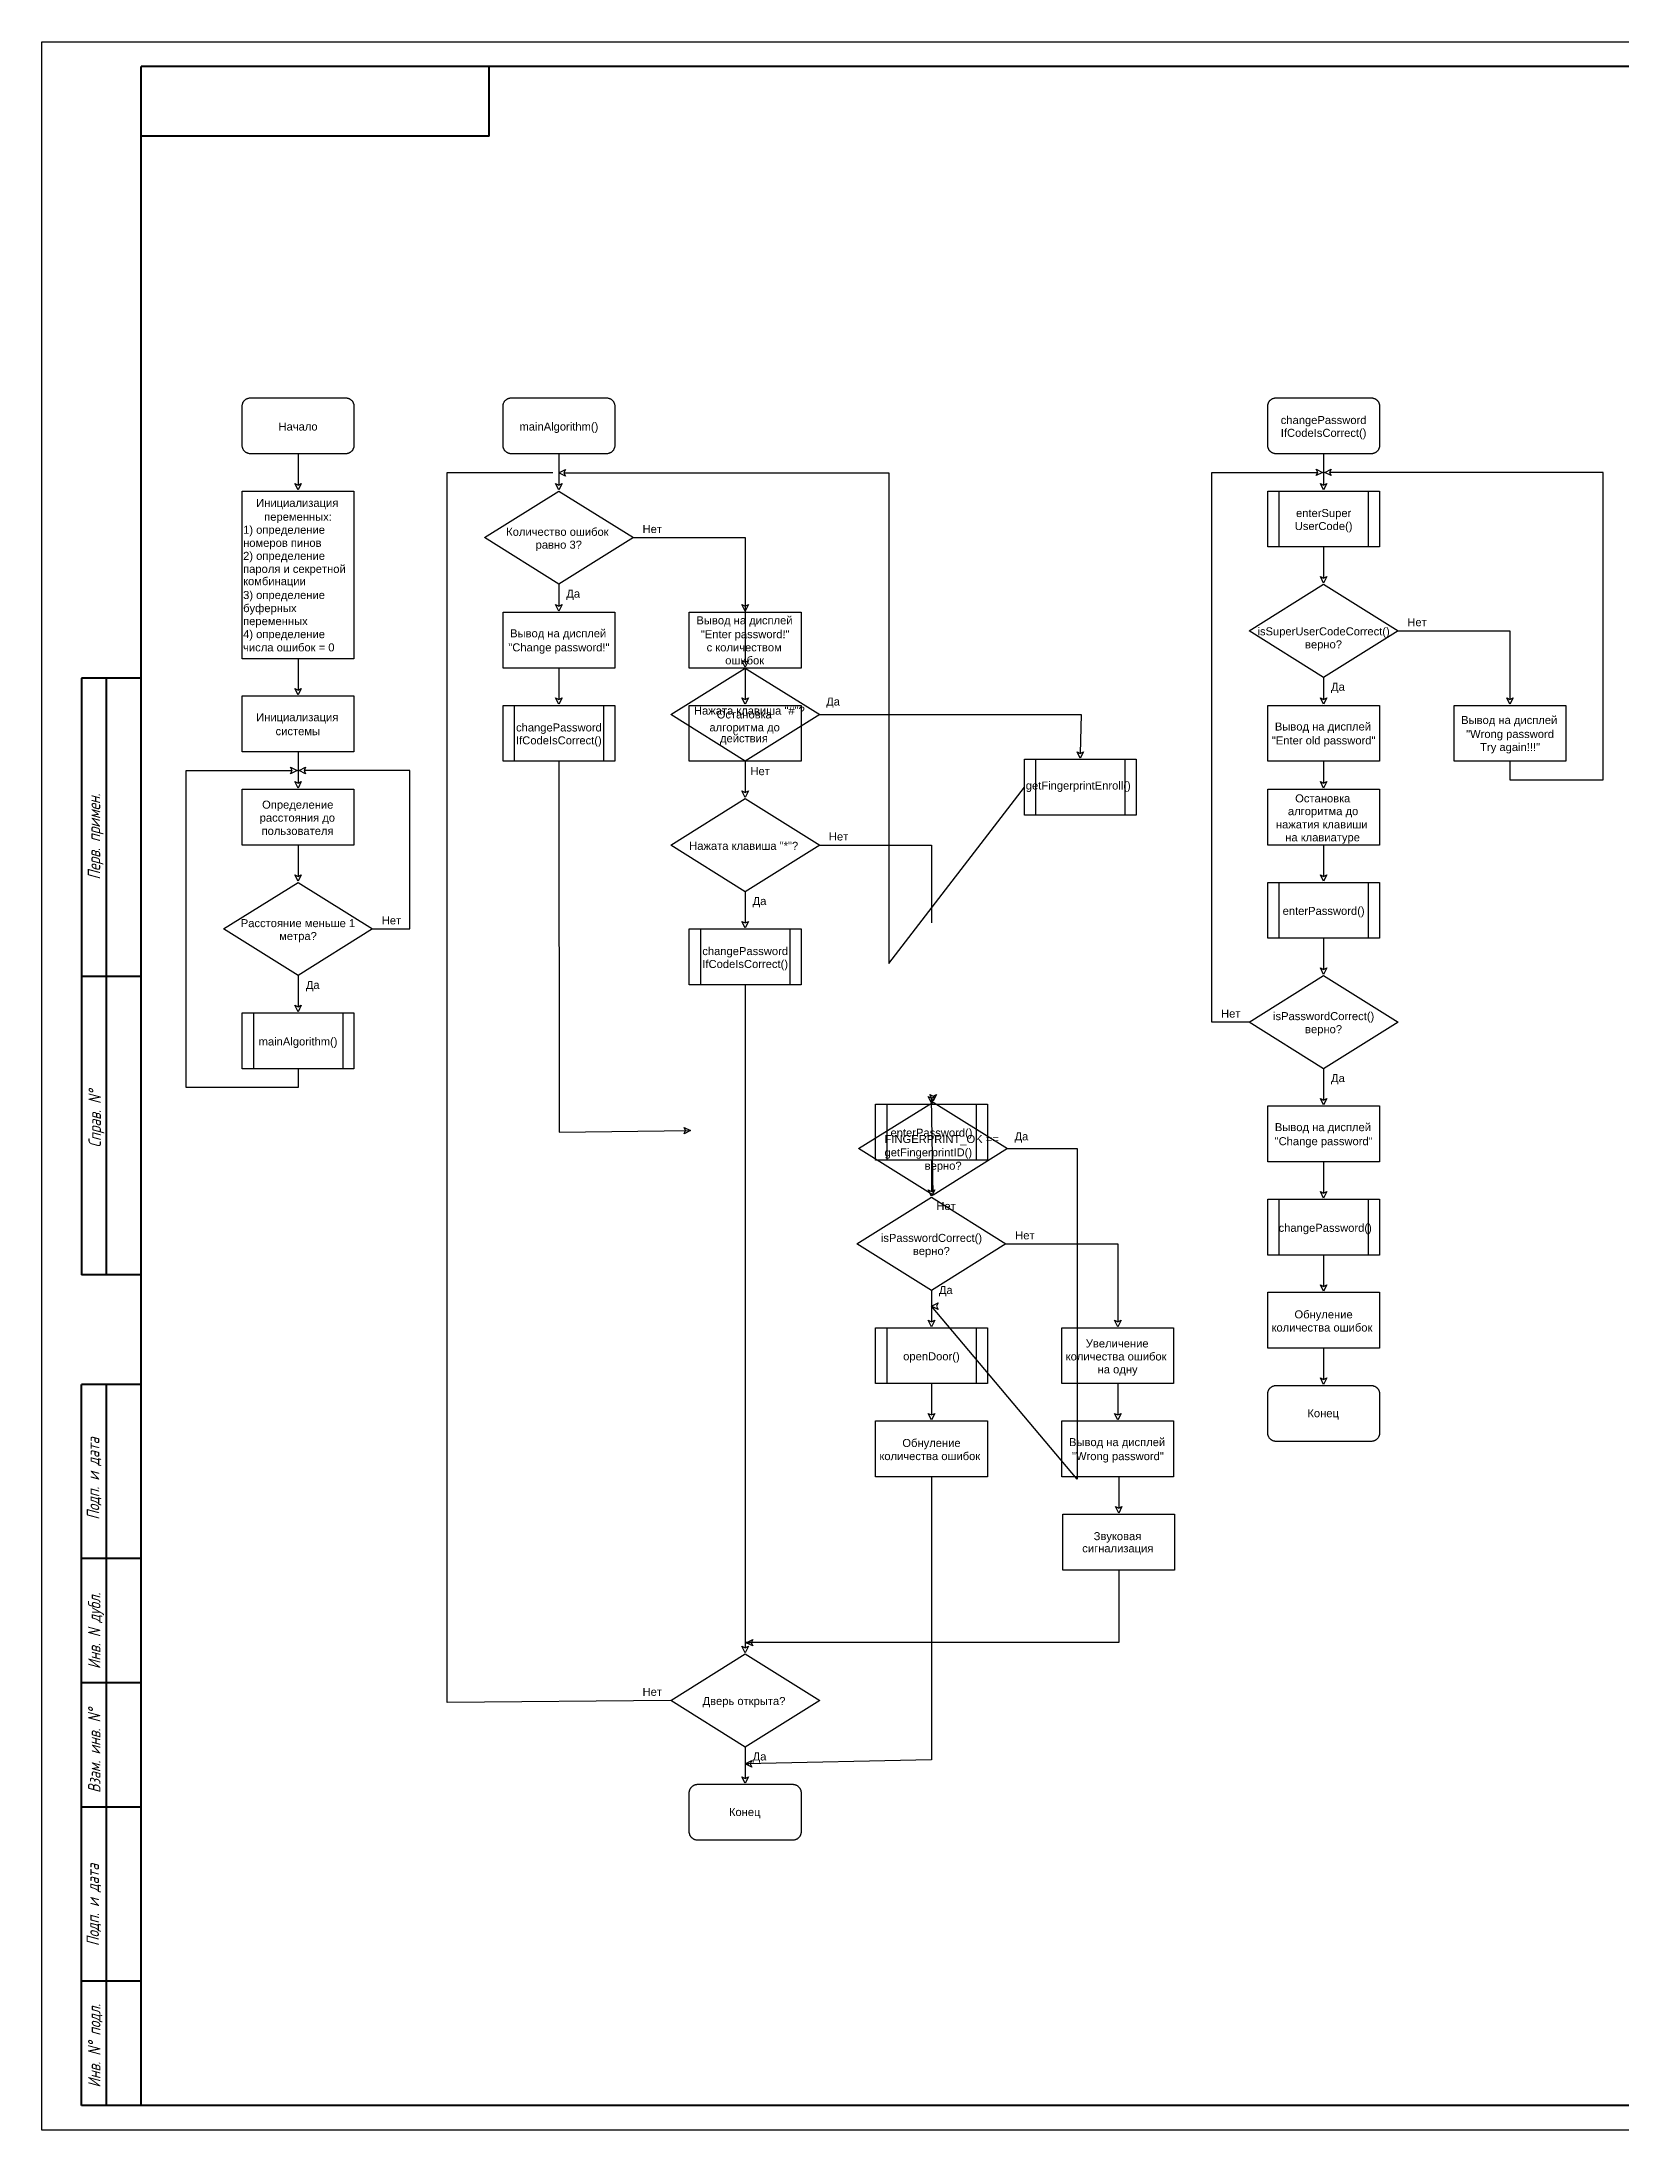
# Model space of a CAD drawing. Header units: millimetres. Extents: x 298 to 1740, y 2 to 447.
# Drawn here: x 1142.8 to 1460.5, y 27.4 to 447.4 of the extents above; entities that cross this region are included whole.
import ezdxf

# ---------------------------------------------------------------- set-up
doc = ezdxf.new("R2010")
doc.units = ezdxf.units.MM
doc.layers.add('PDF _Геометрия', color=7, linetype='Continuous')
doc.layers.add('PDF _Текст', color=7, linetype='Continuous')
doc.layers.add('Основная', color=7, linetype='Continuous', lineweight=40)
doc.layers.add('текст', color=7, linetype='Continuous', lineweight=30)
doc.styles.add('PDF Arial', font='arial.ttf')
doc.styles.add('стиль рамки', font='romans.shx', dxfattribs={"width": 0.75, "oblique": 15, "height": 3.5})

msp = doc.modelspace()

# ---------------------------------------------------------------- linework, layer by layer
for p, q in [((1247.83, 360.72), (1313.24, 360.72)), ((1313.24, 360.72), (1313.24, 262.09)), ((1313.24, 262.09), (1340.48, 297.51, -1063.76)), ((1322.12, 215.47), (1321.79, 234.97, -1063.76)), ((1337.11, 224.83), (1351.12, 224.83)), ((1351.12, 224.83), (1351.12, 158.35)), ((1351.12, 158.35), (1321.79, 193.15, -1063.76))]:
    msp.add_line(p, q)
msp.add_lwpolyline([(1739.81, 27.43), (1142.81, 27.43), (1142.81, 447.43), (1739.81, 447.43)], close=True)
at = {"layer": 'PDF _Геометрия', "lineweight": 30}
for points in [[(1183.33, 365.47, -0.024568), (1183.26, 365.61, -0.024567), (1183.21, 365.77, -0.024569), (1183.17, 365.93, -0.024561), (1183.14, 366.09, -0.024565), (1183.14, 366.26), (1183.14, 374.13, -0.024564), (1183.14, 374.3, -0.024561), (1183.17, 374.46, -0.024564), (1183.21, 374.62, -0.024567), (1183.26, 374.78, -0.024566), (1183.33, 374.93, -0.024557), (1183.42, 375.07, -0.024557), (1183.52, 375.2, -0.024556), (1183.63, 375.32, -0.024561), (1183.75, 375.43, -0.024561), (1183.88, 375.53, -0.024558), (1184.03, 375.62, -0.024563), (1184.18, 375.69, -0.02456), (1184.33, 375.74, -0.024561), (1184.49, 375.78, -0.024563), (1184.66, 375.81, -0.024563), (1184.82, 375.82), (1203.93, 375.82, -0.024563), (1204.1, 375.81, -0.024562), (1204.26, 375.78, -0.024564), (1204.42, 375.74, -0.024565), (1204.58, 375.69, -0.02456), (1204.73, 375.62, -0.024567), (1204.87, 375.53, -0.024568), (1205, 375.43, -0.024563), (1205.13, 375.32, -0.024566), (1205.24, 375.2, -0.024576), (1205.34, 375.07, -0.024575), (1205.42, 374.93, -0.024568), (1205.49, 374.78, -0.024563), (1205.55, 374.62, -0.024551), (1205.59, 374.46, -0.02456), (1205.61, 374.3, -0.024583), (1205.62, 374.13), (1205.62, 366.26, -0.024584), (1205.61, 366.09, -0.024561), (1205.59, 365.93, -0.024551), (1205.55, 365.77, -0.024564), (1205.49, 365.61, -0.02457), (1205.42, 365.47, -0.024565), (1205.34, 365.32, -0.024585), (1205.24, 365.19, -0.024568), (1205.13, 365.07, -0.024566), (1205, 364.96, -0.024571), (1204.87, 364.86, -0.024576), (1204.73, 364.77, -0.024563), (1204.58, 364.7, -0.024573), (1204.42, 364.65, -0.024566), (1204.26, 364.61, -0.024563), (1204.1, 364.58, -0.02456), (1203.93, 364.57), (1184.82, 364.57, -0.02456), (1184.66, 364.58, -0.02456), (1184.49, 364.61, -0.024562), (1184.33, 364.65, -0.024564), (1184.18, 364.7, -0.024566), (1184.03, 364.77, -0.024559), (1183.88, 364.86, -0.024562), (1183.75, 364.96, -0.024564), (1183.63, 365.07, -0.024564), (1183.52, 365.19, -0.02456), (1183.42, 365.32, -0.024565)], [(1235.8, 365.47, -0.02457), (1235.73, 365.61, -0.024531), (1235.67, 365.77, -0.024553), (1235.63, 365.93, -0.024574), (1235.61, 366.09, -0.024571), (1235.6, 366.26), (1235.6, 374.13, -0.024545), (1235.61, 374.3, -0.024548), (1235.63, 374.46, -0.024553), (1235.67, 374.62, -0.024529), (1235.73, 374.78, -0.024568), (1235.8, 374.93, -0.024561), (1235.88, 375.07, -0.024534), (1235.98, 375.2, -0.024538), (1236.09, 375.32, -0.024573), (1236.22, 375.43, -0.024553), (1236.35, 375.53, -0.024573), (1236.49, 375.62, -0.024549), (1236.64, 375.69, -0.024558), (1236.8, 375.74, -0.024562), (1236.96, 375.78, -0.024562), (1237.12, 375.81, -0.024562), (1237.29, 375.82), (1256.4, 375.82, -0.024564), (1256.56, 375.81, -0.024562), (1256.73, 375.78, -0.024573), (1256.89, 375.74, -0.024573), (1257.04, 375.69, -0.024574), (1257.19, 375.62, -0.024588), (1257.34, 375.53, -0.024584), (1257.47, 375.43, -0.024562), (1257.59, 375.32, -0.024574), (1257.7, 375.2, -0.024592), (1257.8, 375.07, -0.024592), (1257.89, 374.93, -0.024602), (1257.96, 374.78, -0.024554), (1258.01, 374.62, -0.024597), (1258.05, 374.46, -0.024573), (1258.08, 374.3, -0.024592), (1258.09, 374.13), (1258.09, 366.26, -0.024592), (1258.08, 366.09, -0.024553), (1258.05, 365.93, -0.024597), (1258.01, 365.77, -0.024576), (1257.96, 365.61, -0.024604), (1257.89, 365.47, -0.024592), (1257.8, 365.32, -0.024591), (1257.7, 365.19, -0.024577), (1257.59, 365.07, -0.024538), (1257.47, 364.96, -0.024561), (1257.34, 364.86, -0.024591), (1257.19, 364.77, -0.024567), (1257.04, 364.7, -0.024577), (1256.89, 364.65, -0.024571), (1256.73, 364.61, -0.024557), (1256.56, 364.58, -0.024559), (1256.4, 364.57), (1237.29, 364.57, -0.024558), (1237.12, 364.58, -0.024563), (1236.96, 364.61, -0.024559), (1236.8, 364.65, -0.024562), (1236.64, 364.7, -0.024551), (1236.49, 364.77, -0.024558), (1236.35, 364.86, -0.02457), (1236.22, 364.96, -0.024593), (1236.09, 365.07, -0.02456), (1235.98, 365.19, -0.024533), (1235.88, 365.32, -0.024543)], [(1389.64, 365.47, -0.02445), (1389.56, 365.61, -0.024537), (1389.51, 365.77, -0.024576), (1389.47, 365.93, -0.024407), (1389.44, 366.09, -0.024486), (1389.44, 366.26), (1389.44, 374.13, -0.024486), (1389.44, 374.3, -0.024406), (1389.47, 374.46, -0.024576), (1389.51, 374.62, -0.024536), (1389.56, 374.78, -0.024448), (1389.64, 374.93, -0.024538), (1389.72, 375.07, -0.024691), (1389.82, 375.2, -0.024527), (1389.93, 375.32, -0.024617), (1390.05, 375.43, -0.024564), (1390.19, 375.53, -0.024619), (1390.33, 375.62, -0.024513), (1390.48, 375.69, -0.02457), (1390.63, 375.74, -0.024528), (1390.79, 375.78, -0.024548), (1390.96, 375.81, -0.024565), (1391.12, 375.82), (1410.24, 375.82, -0.024565), (1410.4, 375.81, -0.024586), (1410.56, 375.78, -0.024576), (1410.72, 375.74, -0.024605), (1410.88, 375.69, -0.024638), (1411.03, 375.62, -0.02463), (1411.17, 375.53, -0.024558), (1411.31, 375.43, -0.02462), (1411.43, 375.32, -0.024608), (1411.54, 375.2, -0.024626), (1411.64, 375.07, -0.024735), (1411.72, 374.93, -0.024545), (1411.79, 374.78, -0.024634), (1411.85, 374.62, -0.024576), (1411.89, 374.46, -0.02453), (1411.91, 374.3, -0.024719), (1411.92, 374.13), (1411.92, 366.26, -0.024719), (1411.91, 366.09, -0.024531), (1411.89, 365.93, -0.024576), (1411.85, 365.77, -0.024636), (1411.79, 365.61, -0.024547), (1411.72, 365.47, -0.024736), (1411.64, 365.32, -0.024625), (1411.54, 365.19, -0.02461), (1411.43, 365.07, -0.024623), (1411.31, 364.96, -0.024561), (1411.17, 364.86, -0.024633), (1411.03, 364.77, -0.02464), (1410.88, 364.7, -0.024608), (1410.72, 364.65, -0.024574), (1410.56, 364.61, -0.024584), (1410.4, 364.58, -0.024561), (1410.24, 364.57), (1391.12, 364.57, -0.024561), (1390.96, 364.58, -0.024546), (1390.79, 364.61, -0.024526), (1390.63, 364.65, -0.024574), (1390.48, 364.7, -0.024516), (1390.33, 364.77, -0.024617), (1390.19, 364.86, -0.024565), (1390.05, 364.96, -0.02462), (1389.93, 365.07, -0.024529), (1389.82, 365.19, -0.024624), (1389.72, 365.32, -0.02463)], [(1389.64, 166.85, -0.024477), (1389.56, 167, -0.024574), (1389.51, 167.15, -0.024589), (1389.47, 167.31, -0.024413), (1389.44, 167.48, -0.024487), (1389.44, 167.64), (1389.44, 175.51, -0.024485), (1389.44, 175.68, -0.024394), (1389.47, 175.84, -0.024566), (1389.51, 176, -0.024504), (1389.56, 176.16, -0.024398), (1389.64, 176.31, -0.024537), (1389.72, 176.45, -0.024601), (1389.82, 176.58, -0.024515), (1389.93, 176.7, -0.024581), (1390.05, 176.81, -0.024456), (1390.19, 176.91, -0.024521), (1390.33, 177, -0.024492), (1390.48, 177.07, -0.024543), (1390.63, 177.12, -0.024541), (1390.79, 177.17, -0.024391), (1390.96, 177.19, -0.024487), (1391.12, 177.2), (1410.24, 177.2, -0.024487), (1410.4, 177.19, -0.024429), (1410.56, 177.17, -0.024589), (1410.72, 177.12, -0.024577), (1410.88, 177.07, -0.024617), (1411.03, 177, -0.024531), (1411.17, 176.91, -0.024538), (1411.31, 176.81, -0.024583), (1411.43, 176.7, -0.024664), (1411.54, 176.58, -0.024551), (1411.64, 176.45, -0.024733), (1411.72, 176.31, -0.024495), (1411.79, 176.16, -0.024602), (1411.85, 176, -0.024566), (1411.89, 175.84, -0.024519), (1411.91, 175.68, -0.024718), (1411.92, 175.51), (1411.92, 167.64, -0.02472), (1411.91, 167.48, -0.024538), (1411.89, 167.31, -0.024589), (1411.85, 167.15, -0.024673), (1411.79, 167, -0.024526), (1411.72, 166.85, -0.02475), (1411.64, 166.7, -0.024621), (1411.54, 166.57, -0.024596), (1411.43, 166.45, -0.024741), (1411.31, 166.34, -0.024621), (1411.17, 166.24, -0.02462), (1411.03, 166.15, -0.024717), (1410.88, 166.08, -0.024576), (1410.72, 166.03, -0.024589), (1410.56, 165.99, -0.024533), (1410.4, 165.96, -0.024593), (1410.24, 165.95), (1391.12, 165.95, -0.024593), (1390.96, 165.96, -0.024495), (1390.79, 165.99, -0.024541), (1390.63, 166.03, -0.024541), (1390.48, 166.08, -0.024687), (1390.33, 166.15, -0.024609), (1390.19, 166.24, -0.024712), (1390.05, 166.34, -0.024741), (1389.93, 166.45, -0.024515), (1389.82, 166.57, -0.024681), (1389.72, 166.7, -0.024643)]]:
    msp.add_lwpolyline(points, format="xyb", close=True, dxfattribs=at)
for points in [[(1194.38, 364.57), (1194.38, 358.27)], [(1246.84, 364.57), (1246.84, 358.27)], [(1400.68, 364.57), (1400.68, 358.27)], [(1385.69, 250.27), (1378.19, 250.27), (1378.19, 360.83), (1399.49, 360.83)], [(1391.68, 357.08), (1391.68, 345.84)], [(1438.15, 302.74), (1438.15, 298.99), (1456.89, 298.99), (1456.89, 360.83), (1401.87, 360.83)], [(1409.67, 357.08), (1409.67, 345.84)], [(1261.83, 347.71), (1284.32, 347.71), (1284.32, 333.91)], [(1400.68, 345.84), (1400.68, 339.53)], [(1246.84, 338.34), (1246.84, 333.91)], [(1415.67, 328.97), (1438.15, 328.97), (1438.15, 315.18)], [(1194.38, 323.35), (1194.38, 317.05)], [(1246.84, 321.48), (1246.84, 315.18)], [(1284.32, 321.48), (1284.32, 315.18)], [(1400.68, 319.6), (1400.68, 315.18)], [(1237.85, 313.98), (1237.85, 302.74)], [(1255.84, 313.98), (1255.84, 302.74)], [(1194.38, 304.61), (1194.38, 298.31)], [(1246.84, 302.74), (1246.87, 228.15), (1273.32, 228.45)], [(1400.68, 302.74), (1400.68, 298.31)], [(1194.38, 240.91), (1194.38, 237.16), (1171.89, 237.16), (1171.89, 300.87), (1193.18, 300.87)], [(1209.37, 269.01), (1216.86, 269.01), (1216.86, 300.87), (1195.57, 300.87)], [(1194.38, 285.88), (1194.38, 279.57)], [(1400.68, 285.88), (1400.68, 279.57)], [(1391.68, 278.38), (1391.68, 267.14)], [(1409.67, 278.38), (1409.67, 267.14)], [(1400.68, 267.14), (1400.68, 260.84)], [(1194.38, 259.64), (1194.38, 253.34)], [(1185.38, 252.15), (1185.38, 240.91)], [(1203.37, 252.15), (1203.37, 240.91)], [(1400.68, 240.91), (1400.68, 234.6)], [(1400.68, 222.17), (1400.68, 215.87)], [(1391.68, 214.67), (1391.68, 203.43)], [(1409.67, 214.67), (1409.67, 203.43)], [(1400.68, 203.43), (1400.68, 197.13)], [(1400.68, 184.69), (1400.68, 178.39)]]:
    msp.add_lwpolyline(points, dxfattribs=at)
for points in [[(1246.84, 360.72), (1248.15, 361.38), (1247.83, 360.72), (1248.15, 360.07)], [(1400.47, 360.83), (1399.16, 360.17), (1399.49, 360.83), (1399.16, 361.48)], [(1400.89, 360.83), (1402.2, 361.48), (1401.87, 360.83), (1402.2, 360.17)], [(1183.14, 357.08), (1205.62, 357.08), (1205.62, 323.35), (1183.14, 323.35)], [(1194.38, 357.29), (1193.72, 358.6), (1194.38, 358.27), (1195.03, 358.6)], [(1246.84, 357.08), (1261.83, 347.71), (1246.84, 338.34), (1231.85, 347.71)], [(1246.84, 357.29), (1246.19, 358.6), (1246.84, 358.27), (1247.5, 358.6)], [(1389.44, 357.08), (1411.92, 357.08), (1411.92, 345.84), (1389.44, 345.84)], [(1400.68, 357.29), (1400.02, 358.6), (1400.68, 358.27), (1401.33, 358.6)], [(1400.68, 338.34), (1415.67, 328.97), (1400.68, 319.6), (1385.69, 328.97)], [(1400.68, 338.55), (1400.02, 339.86), (1400.68, 339.53), (1401.33, 339.86)], [(1235.6, 332.72), (1258.09, 332.72), (1258.09, 321.48), (1235.6, 321.48)], [(1246.84, 332.93), (1246.19, 334.24), (1246.84, 333.91), (1247.5, 334.24)], [(1273.08, 332.72), (1295.56, 332.72), (1295.56, 321.48), (1273.08, 321.48)], [(1284.32, 332.93), (1283.66, 334.24), (1284.32, 333.91), (1284.97, 334.24)], [(1183.14, 315.86), (1205.62, 315.86), (1205.62, 304.61), (1183.14, 304.61)], [(1194.38, 316.07), (1193.72, 317.38), (1194.38, 317.05), (1195.03, 317.38)], [(1246.84, 314.19), (1246.19, 315.5), (1246.84, 315.18), (1247.5, 315.5)], [(1284.32, 314.19), (1283.66, 315.5), (1284.32, 315.18), (1284.97, 315.5)], [(1400.68, 314.19), (1400.02, 315.5), (1400.68, 315.18), (1401.33, 315.5)], [(1438.15, 314.19), (1437.5, 315.5), (1438.15, 315.18), (1438.81, 315.5)], [(1235.6, 313.98), (1258.09, 313.98), (1258.09, 302.74), (1235.6, 302.74)], [(1273.08, 313.98), (1295.56, 313.98), (1295.56, 302.74), (1273.08, 302.74)], [(1389.44, 313.98), (1411.92, 313.98), (1411.92, 302.74), (1389.44, 302.74)], [(1426.91, 313.98), (1449.4, 313.98), (1449.4, 302.74), (1426.91, 302.74)], [(1194.17, 300.87), (1192.86, 300.21), (1193.18, 300.87), (1192.86, 301.52)], [(1194.38, 297.33), (1193.72, 298.64), (1194.38, 298.31), (1195.03, 298.64)], [(1194.59, 300.87), (1195.9, 301.52), (1195.57, 300.87), (1195.9, 300.21)], [(1400.68, 297.33), (1400.02, 298.64), (1400.68, 298.31), (1401.33, 298.64)], [(1183.14, 297.12), (1205.62, 297.12), (1205.62, 285.88), (1183.14, 285.88)], [(1389.44, 297.12), (1411.92, 297.12), (1411.92, 285.88), (1389.44, 285.88)], [(1194.38, 278.38), (1209.37, 269.01), (1194.38, 259.64), (1179.39, 269.01)], [(1194.38, 278.59), (1193.72, 279.9), (1194.38, 279.57), (1195.03, 279.9)], [(1389.44, 278.38), (1411.92, 278.38), (1411.92, 267.14), (1389.44, 267.14)], [(1400.68, 278.59), (1400.02, 279.9), (1400.68, 279.57), (1401.33, 279.9)], [(1400.68, 259.85), (1400.02, 261.16), (1400.68, 260.84), (1401.33, 261.16)], [(1400.68, 259.64), (1415.67, 250.27), (1400.68, 240.91), (1385.69, 250.27)], [(1183.14, 252.15), (1205.62, 252.15), (1205.62, 240.91), (1183.14, 240.91)], [(1194.38, 252.36), (1193.72, 253.67), (1194.38, 253.34), (1195.03, 253.67)], [(1322.12, 234.41), (1321.47, 235.72), (1322.12, 235.4), (1322.78, 235.72)], [(1322.12, 234.2), (1337.11, 224.83), (1322.12, 215.47), (1307.13, 224.83)], [(1389.44, 233.41), (1411.92, 233.41), (1411.92, 222.17), (1389.44, 222.17)], [(1400.68, 233.62), (1400.02, 234.93), (1400.68, 234.6), (1401.33, 234.93)], [(1273.32, 228.45), (1272.01, 227.8), (1272.34, 228.45), (1272.01, 229.11)], [(1389.44, 214.67), (1411.92, 214.67), (1411.92, 203.43), (1389.44, 203.43)], [(1400.68, 214.88), (1400.02, 216.19), (1400.68, 215.87), (1401.33, 216.19)], [(1400.68, 196.14), (1400.02, 197.46), (1400.68, 197.13), (1401.33, 197.46)], [(1389.44, 195.94), (1411.92, 195.94), (1411.92, 184.69), (1389.44, 184.69)], [(1400.68, 177.41), (1400.02, 178.72), (1400.68, 178.39), (1401.33, 178.72)]]:
    msp.add_lwpolyline(points, close=True, dxfattribs=at)
at = {"layer": 'PDF _Геометрия', "lineweight": 30, "elevation": -1063.76}
for points in [[(1269.33, 113.86), (1224.36, 113.46), (1224.36, 360.83), (1245.65, 360.83)], [(1284.32, 337.61), (1284.32, 322.67)], [(1299.31, 312.11), (1351.88, 312.11), (1351.72, 304.32)], [(1284.32, 302.74), (1284.32, 296.44)], [(1342.73, 303.13), (1342.73, 291.89)], [(1360.72, 303.13), (1360.72, 291.89)], [(1299.31, 285.88), (1321.79, 285.88), (1321.79, 270.21)], [(1284.32, 276.51), (1284.32, 270.21)], [(1275.32, 269.01), (1275.32, 257.77)], [(1293.31, 269.01), (1293.31, 257.77)], [(1284.32, 257.77), (1284.32, 124.42)], [(1312.8, 233.78), (1312.8, 222.54)], [(1330.79, 233.78), (1330.79, 222.54)], [(1321.79, 222.54), (1321.79, 216.24)], [(1336.78, 205.67), (1359.27, 205.67), (1359.27, 190)], [(1321.79, 196.3), (1321.79, 190)], [(1312.8, 188.81), (1312.8, 177.57)], [(1330.79, 188.81), (1330.79, 177.57)], [(1321.79, 177.57), (1321.79, 171.27)], [(1359.27, 177.57), (1359.27, 171.27)], [(1321.79, 158.83), (1321.79, 101.89), (1284.32, 101.11), (1285.08, 101.11)], [(1359.46, 158.83), (1359.46, 152.53)], [(1359.46, 140.08), (1359.46, 125.53), (1284.32, 125.53), (1285.51, 125.53)], [(1284.32, 104.49), (1284.32, 98.19)]]:
    msp.add_lwpolyline(points, dxfattribs=at)
for points in [[(1284.32, 321.48), (1299.31, 312.11), (1284.32, 302.74), (1269.33, 312.11)], [(1284.32, 321.69), (1283.66, 323), (1284.32, 322.67), (1284.97, 323)], [(1340.48, 303.13), (1362.96, 303.13), (1362.96, 291.89), (1340.48, 291.89)], [(1351.72, 303.34), (1351.07, 304.65), (1351.72, 304.32), (1352.38, 304.65)], [(1284.32, 295.24), (1299.31, 285.88), (1284.32, 276.51), (1269.33, 285.88)], [(1284.32, 295.45), (1283.66, 296.77), (1284.32, 296.44), (1284.97, 296.77)], [(1273.08, 269.01), (1295.56, 269.01), (1295.56, 257.77), (1273.08, 257.77)], [(1284.32, 269.22), (1283.66, 270.53), (1284.32, 270.21), (1284.97, 270.53)], [(1321.79, 233.99), (1321.14, 235.3), (1321.79, 234.97), (1322.45, 235.3)], [(1310.55, 233.78), (1333.04, 233.78), (1333.04, 222.54), (1310.55, 222.54)], [(1321.79, 215.04), (1336.78, 205.67), (1321.79, 196.3), (1306.8, 205.67)], [(1321.79, 215.25), (1321.14, 216.56), (1321.79, 216.24), (1322.45, 216.56)], [(1321.79, 193.15), (1323.11, 193.81), (1322.78, 193.15), (1323.11, 192.5)], [(1321.79, 189.02), (1321.14, 190.33), (1321.79, 190), (1322.45, 190.33)], [(1359.27, 189.02), (1358.61, 190.33), (1359.27, 190), (1359.92, 190.33)], [(1310.55, 188.81), (1333.04, 188.81), (1333.04, 177.57), (1310.55, 177.57)], [(1348.03, 188.81), (1370.51, 188.81), (1370.51, 177.57), (1348.03, 177.57)], [(1310.55, 170.07), (1333.04, 170.07), (1333.04, 158.83), (1310.55, 158.83)], [(1321.79, 170.28), (1321.14, 171.59), (1321.79, 171.27), (1322.45, 171.59)], [(1348.03, 170.07), (1370.51, 170.07), (1370.51, 158.83), (1348.03, 158.83)], [(1359.27, 170.28), (1358.61, 171.59), (1359.27, 171.27), (1359.92, 171.59)], [(1348.21, 151.33), (1370.7, 151.33), (1370.7, 140.09), (1348.21, 140.09)], [(1359.46, 151.54), (1358.8, 152.86), (1359.46, 152.53), (1360.11, 152.86)], [(1284.53, 125.48), (1285.84, 126.14), (1285.51, 125.48), (1285.84, 124.83)], [(1284.32, 123.23), (1299.31, 113.86), (1284.32, 104.49), (1269.33, 113.86)], [(1284.32, 123.44), (1283.66, 124.75), (1284.32, 124.42), (1284.97, 124.75)], [(1284.32, 101.11), (1285.63, 101.77), (1285.3, 101.11), (1285.63, 100.46)], [(1284.32, 97.2), (1283.66, 98.52), (1284.32, 98.19), (1284.97, 98.52)]]:
    msp.add_lwpolyline(points, close=True, dxfattribs=at)
msp.add_lwpolyline([(1273.27, 86.64, -0.024543), (1273.2, 86.79, -0.024576), (1273.15, 86.95, -0.024527), (1273.11, 87.11, -0.024581), (1273.08, 87.27, -0.024593), (1273.08, 87.44), (1273.08, 95.31, -0.024591), (1273.08, 95.47, -0.02457), (1273.11, 95.64, -0.024504), (1273.15, 95.8, -0.024542), (1273.2, 95.95, -0.024512), (1273.27, 96.1, -0.024438), (1273.36, 96.25, -0.024576), (1273.46, 96.38, -0.024556), (1273.57, 96.5, -0.024512), (1273.69, 96.61, -0.024507), (1273.83, 96.71, -0.024519), (1273.97, 96.8, -0.024433), (1274.12, 96.87, -0.024524), (1274.27, 96.92, -0.024484), (1274.43, 96.96, -0.024613), (1274.6, 96.99, -0.024485), (1274.76, 97), (1293.87, 97, -0.02449), (1294.04, 96.99, -0.024622), (1294.2, 96.96, -0.024483), (1294.36, 96.92, -0.02456), (1294.52, 96.87, -0.02446), (1294.67, 96.8, -0.024552), (1294.81, 96.71, -0.024459), (1294.94, 96.61, -0.024502), (1295.07, 96.5, -0.024536), (1295.18, 96.38, -0.024644), (1295.28, 96.25, -0.024437), (1295.36, 96.1, -0.024627), (1295.43, 95.95, -0.024662), (1295.49, 95.8, -0.024566), (1295.53, 95.64, -0.024612), (1295.55, 95.47, -0.024633), (1295.56, 95.31), (1295.56, 87.44, -0.024635), (1295.55, 87.27, -0.024622), (1295.53, 87.11, -0.024557), (1295.49, 86.95, -0.024632), (1295.43, 86.79, -0.024658), (1295.36, 86.64, -0.024588), (1295.28, 86.5, -0.024695), (1295.18, 86.37, -0.024598), (1295.07, 86.25, -0.024583), (1294.94, 86.14, -0.024476), (1294.81, 86.04, -0.024658), (1294.67, 85.95, -0.024558), (1294.52, 85.88, -0.024659), (1294.36, 85.83, -0.024586), (1294.2, 85.78, -0.024516), (1294.04, 85.76, -0.024596), (1293.87, 85.75), (1274.76, 85.75, -0.024591), (1274.6, 85.76, -0.024507), (1274.43, 85.78, -0.024594), (1274.27, 85.83, -0.024621), (1274.12, 85.88, -0.024625), (1273.97, 85.95, -0.024624), (1273.83, 86.04, -0.024528), (1273.69, 86.14, -0.024512), (1273.57, 86.25, -0.024615), (1273.46, 86.37, -0.024659), (1273.36, 86.5, -0.024553)], format="xyb", close=True, dxfattribs=at)
at = {"layer": 'Основная'}
for p, q in [((1162.81, 72.43), (1162.81, 442.43)), ((1734.81, 442.43), (1162.81, 442.43)), ((1232.81, 428.43), (1232.81, 442.43)), ((1232.81, 428.43), (1162.81, 428.43)), ((1150.81, 319.43), (1150.81, 199.43)), ((1162.81, 319.43), (1150.81, 319.43)), ((1155.81, 199.43), (1155.81, 319.43)), ((1162.81, 259.43), (1150.81, 259.43)), ((1162.81, 199.43), (1150.81, 199.43)), ((1150.81, 32.43), (1150.81, 177.43)), ((1162.81, 177.43), (1150.81, 177.43)), ((1155.81, 32.43), (1155.81, 177.43)), ((1162.81, 142.43), (1150.81, 142.43)), ((1162.81, 117.43), (1150.81, 117.43)), ((1162.81, 92.43), (1150.81, 92.43)), ((1162.81, 32.43), (1162.81, 72.43)), ((1162.81, 57.43), (1150.81, 57.43)), ((1734.81, 32.43), (1150.81, 32.43))]:
    msp.add_line(p, q, dxfattribs=at)

# ---------------------------------------------------------------- texts
at = {"layer": 'PDF _Текст', "lineweight": 30, "attachment_point": 7, "style": 'PDF Arial'}
for s, insert, char_height in [('Начало', (1190.44, 369.22), 1.61), ('mainAlgorithm()', (1238.91, 368.76), 1.6095), ('changePassword', (1392.05, 370.07), 1.6095), ('IfCodeIsCorrect()', (1392.06, 367.49), 1.6095), ('Инициализация', (1185.95, 353.42), 1.6095), ('enterSuper', (1395.12, 351.36), 1.61), ('1) определение', (1183.32, 348), 1.6095), ('переменных:', (1187.56, 350.62), 1.6095), ('Количество ошибок', (1236.24, 348.05), 1.6095), ('Нет', (1263.67, 348.61), 1.61), ('UserCode()', (1394.87, 348.75), 1.61), ('2) определение', (1183.32, 342.75), 1.6095), ('номеров пинов', (1183.32, 345.37), 1.6095), ('равно 3?', (1242.16, 345), 1.61), ('пароля и секретной', (1183.32, 340.13), 1.6095), ('3) определение', (1183.32, 334.88), 1.6095), ('комбинации', (1183.32, 337.68), 1.61), ('Да', (1248.33, 335.18), 1.61), ('буферных', (1183.32, 332.24), 1.61), ('Вывод на дисплей', (1274.51, 329.81), 1.6095), ('4) определение', (1183.32, 327.01), 1.6095), ('переменных', (1183.32, 329.63), 1.61), ('Вывод на дисплей', (1237.03, 327.19), 1.6095), ('"Enter password!"', (1275.4, 327), 1.6095), ('isSuperUserCodeCorrect()', (1387.37, 327.57), 1.6095), ('Нет', (1417.51, 329.87), 1.61), ('числа ошибок = 0', (1183.32, 324.81), 1.6095), ('"Change password!"', (1236.67, 324.35), 1.6095), ('с количеством', (1276.56, 324.81), 1.6095), ('ошибок', (1280.3, 322.19), 1.61), ('верно?', (1396.93, 324.95), 1.61), ('Да', (1300.6, 313.48, -1063.76), 1.61), ('Да', (1402.17, 316.45), 1.61), ('Инициализация', (1185.95, 310.32), 1.6095), ('Нажата клавиша "#"?', (1274.01, 312.09, -1063.76), 1.6095), ('Остановка', (1278.59, 311.32, -16.08), 1.61), ('Вывод на дисплей', (1428.34, 309.76), 1.6095), ('системы', (1189.85, 307.95), 1.61), ('changePassword', (1238.22, 308.24), 1.6095), ('IfCodeIsCorrect()', (1238.22, 305.65), 1.6095), ('алгоритма до', (1277.13, 308.27, -16.08), 1.6095), ('"Enter old password"', (1390.26, 305.64), 1.6095), ('Вывод на дисплей', (1390.87, 308.45), 1.6095), ('"Wrong password', (1429.34, 306.93), 1.6095), ('Try again!!!"', (1432.17, 304.3), 1.6095), ('Нет', (1285.37, 299.92, -1063.76), 1.61), ('Определение', (1187.14, 292.72), 1.6095), ('Остановка', (1394.95, 294.45), 1.61), ('расстояния до', (1186.66, 290.1), 1.6095), ('нажатия клавиши', (1391.08, 289.21), 1.6095), ('алгоритма до', (1393.49, 291.41), 1.6095), ('пользователя', (1187.03, 287.9), 1.6095), ('Нажата клавиша "*"?', (1273.05, 284.9, -1063.76), 1.6095), ('Нет', (1301.15, 286.78, -1063.76), 1.61), ('на клавиатуре', (1392.96, 286.15), 1.6095), ('Да', (1285.81, 273.35, -1063.76), 1.61), ('enterPassword()', (1392.43, 271.36), 1.6095), ('Расстояние меньше 1', (1182.85, 269.35), 1.6095), ('Нет', (1211.21, 269.91), 1.61), ('метра?', (1190.57, 266.3), 1.61), ('changePassword', (1275.69, 263.27, -1063.76), 1.6095), ('IfCodeIsCorrect()', (1275.7, 260.68, -1063.76), 1.6095), ('Да', (1195.94, 256.48), 1.61), ('Нет', (1380.04, 251.17), 1.61), ('isPasswordCorrect()', (1390.5, 250.19), 1.6095), ('верно?', (1396.94, 247.56), 1.61), ('mainAlgorithm()', (1186.44, 245.09), 1.6095), ('Да', (1402.17, 237.75), 1.61), ('enterPassword()', (1313.55, 226.76, -1063.76), 1.6095), ('Да', (1338.5, 226.04), 1.61), ('"Change password"', (1390.82, 225.04), 1.6095), ('Вывод на дисплей', (1390.87, 227.88), 1.6095), ('Нет', (1322.77, 212.46), 1.61), ('isPasswordCorrect()', (1311.61, 205.59, -1063.76), 1.6095), ('Нет', (1338.63, 206.57, -1063.76), 1.61), ('changePassword()', (1391.62, 207.62), 1.6095), ('верно?', (1318.05, 202.96, -1063.76), 1.61), ('Да', (1323.28, 195.13, -1063.76), 1.61), ('количества ошибок', (1390.21, 188.03), 1.6095), ('Обнуление', (1394.81, 190.21), 1.61), ('Увеличение', (1352.84, 184.83, -1063.76), 1.61), ('openDoor()', (1316.1, 181.78, -1063.76), 1.61), ('количества ошибок', (1348.8, 182.21, -1063.76), 1.6095), ('на одну', (1355.21, 179.15, -1063.76), 1.61), ('Конец', (1397.41, 170.35), 1.61), ('количества ошибок', (1311.32, 162.17, -1063.76), 1.6095), ('Обнуление', (1315.93, 164.35, -1063.76), 1.61), ('Вывод на дисплей', (1349.46, 164.54, -1063.76), 1.6095), ('"Wrong password"', (1350.06, 161.7, -1063.76), 1.6095), ('Звуковая', (1354.42, 145.61, -1063.76), 1.61), ('сигнализация', (1352.12, 143.18, -1063.76), 1.6095), ('Нет', (1263.67, 114.76, -1063.76), 1.61), ('Дверь открыта?', (1275.73, 112.46, -1063.76), 1.6095), ('Да', (1285.81, 101.33, -1063.76), 1.61), ('Конец', (1281.05, 90.15, -1063.76), 1.61)]:
    msp.add_mtext(s, dxfattribs=dict(at, insert=insert, char_height=char_height))
at = {"layer": 'PDF _Текст', "lineweight": 30, "char_height": 1.6095, "attachment_point": 7, "style": 'PDF Arial'}
for s, insert, width in [('\\pxqc;действия', (1274.72, 306.08, -16.08), 18.7036), ('getFingerprintEnroll()', (1340.76, 296.56, -1063.76), 21.581), ('FINGERPRINT_OK == getFingerprintID()\\P\\pxqc;верно?', (1312.35, 220.11), 23.5752)]:
    msp.add_mtext(s, dxfattribs=dict(at, insert=insert, width=width))
at = {"layer": 'текст', "style": 'стиль рамки', "oblique": 15, "width": 0.75}
for s, p in [('Перв. примен.', (1154.57, 278.94)), ('Справ. N%%d', (1154.72, 225.06)), ('Подп. и дата', (1154.39, 150.2)), ('Инв. N дубл.', (1154.63, 120.17)), ('Взам. инв. N%%d', (1154.63, 95.25)), ('Подп. и дата', (1154.34, 64.46)), ('Инв. N%%d подл.', (1154.63, 36))]:
    msp.add_text(s, height=2.5, rotation=90, dxfattribs=at).set_placement(p)

doc.saveas('drawing.dxf')
